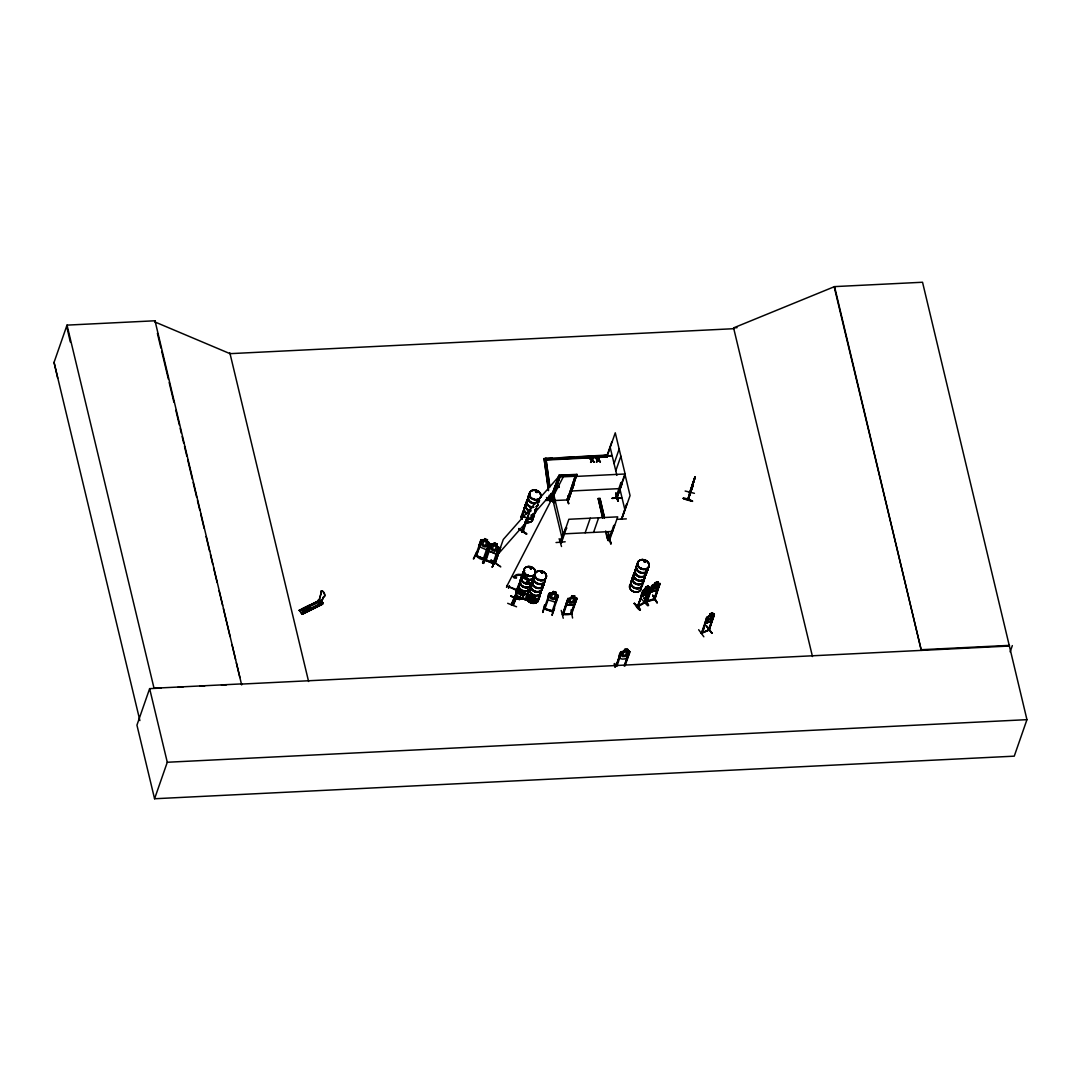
<?xml version="1.0" encoding="UTF-8"?>
<svg xmlns="http://www.w3.org/2000/svg" width="1081" height="1081" viewBox="0 0 1081 1081"><rect width="100%" height="100%" fill="white"/><g stroke="black" fill="none" stroke-linecap="round" stroke-linejoin="round"><path stroke-width="1.5" d="M644.019 603.225L649.438 588.037L644.654 602.874M644.411 602.076L644.073 602.766L644.546 602.103M644.749 602.374L637.209 606.644L638.331 605.968M310.288 607.927L310.152 607.117M556.026 542.54L565.187 541.784M647.411 600.82L646.438 601.887L652.221 586.78L647.465 601.131M654.775 599.428L646.641 601.874M654.964 598.847L646.303 601.631L651.789 585.848L652.897 584.929L651.681 585.821L649.992 590.618L650.397 592.266L656.816 590.334L659.815 583.443M622.075 483.991L616.643 498.638L624.845 474.005L575.984 476.424L567.822 499.963L568.633 499.841L576.916 474.356L558.999 475.248L549.945 500.8L550.445 499.814L551.837 500.098M616.765 497.99C618.008 497.233 613.913 497.274 617.129 496.611M517.38 592.388L516.637 591.929M688.327 499.098L693.38 484.41M688.556 498.584L687.786 499.665L694.921 476.91M690.151 492.017L689.705 493.193L689.516 492.504M612.387 498.3L621.278 497.733M621.548 497.8L612.346 498.233M709.379 629.561L701.218 633.155L702.272 632.25M709.19 629.264L708.271 630.061M709.001 629.791L708.339 629.561L709.109 629.304M709.19 630.088L714.338 614.17L713.69 613.792C710.109 616.954 714.068 609.927 711.906 614.724M495.355 562.147L495.057 562.971L503.287 539.446L530.785 508.3L521.826 532.19L522.339 531.595M522.636 531.244L522.015 531.649L522.704 531.095M550.094 500.706L550.432 499.449M321.584 600.887L321.665 600.131M321.3 599.604L321.706 600.577M617.197 519.285L626.345 518.88M616.535 498.233L625.237 474.424L615.265 432.805L606.914 456.966M694.394 479.302L693.759 481.464M533.055 498.76L533.987 498.773L533.109 499.044M535.5 491.76L536.595 492.26M536.933 492.125L537.108 491.841M527.542 575.106L528.339 574.876L527.555 575.214M528.163 575.619L528.258 574.835M530.433 567.89L530.663 568.66M530.555 568.565L531.568 568.471L531.041 567.728M538.527 579.335L539.473 579.402M541.162 572.268L542.338 573.254M542.797 572.984L541.338 572.011M641.263 568.147L642.1 568.579M641.263 568.093L641.79 568.809M644.465 561.782L644.073 561.066M644.425 561.904L645.303 561.417L644.208 560.769M645.208 562.12L644.871 560.836M685.151 491.031L694.434 493.314M690.097 491.841L687.786 499.49M688.192 499.611L695.286 476.694L694.597 479.086M691.597 488.707L691.056 489.72L695.056 476.843M691.151 489.747L693.434 481.342M692.583 484.815L693.137 482.558M692.435 501.408C685.084 496.625 675.855 497.463 692.462 501.327M551.878 499.922L552.04 500.611L567.295 499.949L575.551 475.478L560.039 476.248L553.391 495.328M320.733 603.32L323.57 596.766A3.175 1.527 63.4 0 0 324.476 594.185A3.175 1.527 63.4 0 0 321.827 590.942A3.175 1.527 63.4 0 0 320.935 593.523L318.868 601.036L320.895 603.239L323.732 596.685A3.175 1.527 63.4 0 0 324.624 594.104A3.175 1.527 63.4 0 0 321.989 590.875A3.175 1.527 63.4 0 0 321.084 593.455L319.017 600.955M693.462 482.68L694.07 480.91M654.816 598.59L653.735 599.333M647.357 600.968L654.735 598.617M544.959 605.144L542.932 612.211M544.081 608.468L553.094 610.914L552.999 611.846L543.973 608.752L552.904 611.805L558.418 595.78L557.62 594.888M544.256 608.562L545.162 608.535M555.148 602.009L556.647 600.55L555.175 602.171L548.175 599.901C547.445 597.725 547.77 592.861 550.742 592.739L557.688 594.834M549.972 594.442L549.148 594.185L549.972 594.442L544.783 609.306M552.661 593.266L551.04 593.496L549.864 596.847L550.864 598.752L553.648 599.617L555.648 598.644L556.81 595.293L555.526 594.226M556.269 592.402L553.269 591.55L552.634 593.347L553.283 591.483L556.269 592.402L555.512 594.307M557.242 596.698L557.999 597.212L557.242 596.698L552.013 611.576L553.148 610.995M554.607 608.225L551.986 615.359L554.256 607.792M692.543 484.058L693.245 481.504M515.191 595.82L530.041 600.766L515.326 595.509M516.853 590.915A5.959 4.743 19.2 0 0 517.353 596.847A5.959 4.743 19.2 0 0 524.339 598.793A5.946 4.716 19.2 0 1 517.367 596.82A5.959 4.743 19.2 0 1 516.894 590.78A5.946 4.716 19.2 0 0 517.367 596.82A5.959 4.743 19.2 0 0 524.38 598.658A5.946 4.716 19.2 0 1 517.448 596.604A5.946 4.716 19.2 0 1 516.948 590.699L535.649 597.928C537.135 600.306 531.217 603.387 534.163 602.185L534.595 600.955L537.473 602.185L538.135 600.306L517.11 590.334L531.73 595.901L531.46 596.631L516.15 590.442L516.529 589.402L518.718 590.28L518.34 591.307L509.043 586.861M517.191 590.172L513.772 601.995M516.367 595.374L516.069 596.144M517.785 591.199L518.083 590.429L517.772 591.239M558.999 475.248L550.418 500.233L550.932 501.273L550.459 500.219M553.445 493.882L552.959 493.206L551.08 500.827M607.13 456.466L606.887 455.047L545.662 458.52L552.256 458.195M509.029 586.807L518.718 590.28M57.712 378.174L54.05 362.378L67.022 325.124L155.015 320.773L241.658 684.935M155.015 320.773L154.651 321.841L230.037 353.663L733.904 328.692L733.702 327.84L834.546 286.614L922.539 282.249L1026.95 719.662L1014.248 756.16L154.569 798.751L136.936 725.135L149.637 688.638L161.326 688.057M154.569 798.751L167.285 762.254L149.637 688.638M320.557 603.441L320.449 604.657L317.652 601.225L317.976 600.266L320.3 604.198L322.624 602.414L322.665 604.103L302.342 614.211L322.651 604.09M322.152 600.644L321.598 602.239M320.3 604.198L322.624 602.414M473.883 558.796L477.059 551.932M476.221 556.161L481.315 541.567L480.626 540.986L481.423 541.324L476.316 556.202C474.046 553.053 479.248 560.553 483.977 559.499M487.869 548.351L486.355 549.756L479.599 546.878L479.234 544.675L480.95 539.77L488.882 542.432L489.585 543.459L484.112 559.526M475.505 555.904L481.045 539.838M482.194 539.581L484.085 540.541L484.68 538.568L487.558 539.797L486.774 541.689L488.044 542.824L486.869 546.175L484.937 547L482.248 545.864L481.315 543.811L482.477 540.459L484.126 540.473L484.747 538.676M484.072 559.134L483.639 558.377L483.193 559.215L488.423 544.311L489.22 544.648L488.423 544.311M487.774 548.31L489.477 543.446M485.896 555.675L486.788 556.256L483.423 563.431L485.95 555.702L482.545 562.836L485.923 555.985M490.693 544.175L485.153 560.269L490.612 544.108L491.841 543.905L490.612 544.108M491.085 545.648L490.179 545.554L491.085 545.648L485.937 560.553L485.301 559.35M493.747 544.878L494.328 542.905L497.206 544.121L496.584 545.919M494.409 543L493.787 544.797L492.139 544.783L490.963 548.135L491.909 550.188L494.585 551.324L496.53 550.513L497.692 547.148L496.463 545.946M491.004 560.269C505.84 570.025 502.111 568.133 491.112 559.999M496.436 546.013L497.206 544.121M498.084 548.635L498.868 548.972L498.084 548.635L492.963 563.552M493.098 563.242L492.909 563.201M495.598 560.026L492.341 566.89M491.814 543.973L499.233 547.797L493.76 563.85L493.963 563.012L493.125 563.052M497.436 552.634L499.125 547.77M495.598 562.417L500.395 547.608L495.166 562.917M495.057 562.971L500.395 547.608M549.918 486.909L545.891 458.574L544.081 458.533L548.418 490.666M545.891 458.574L549.513 485.707M545.81 458.074L546.013 460.047L607.103 457.02M521.826 532.19L526.42 519.083M527.433 517.002L522.285 532.298M522.15 532.298L531.136 507.894L558.634 476.748M523.096 531.352L528.501 516.232M523.001 531.352L523.663 530.231M518.853 528.717L526.731 533.879L518.948 528.46M507.678 603.306L516.556 606.779M510.759 595.982L519.677 599.428L510.759 596.009M546.013 500.462L553.661 500.233M517.515 591.185L513.988 601.995L517.583 591.78L516.596 591.388L513.11 601.698M512.705 605.225L515.705 597.969L512.772 604.968M549.675 500.625L550.324 499.503M550.864 493.585L551.648 500.706L549.851 500.665L555.269 485.437M550.607 501.287L553.269 493.179M553.486 495.355L560.134 476.235L575.43 475.545M552.04 500.611L560.134 476.235L575.376 475.572L567.295 499.949M558.188 486.599L559.039 487.126M516.286 595.536L515.232 595.726L529.771 601.495L530.041 600.766M567.917 499.922L576.916 474.356M573.646 484.977L572.822 485.018L573.646 484.977L568.687 499.895M573.714 485.247L568.457 499.544M539.919 595.428A5.959 4.729 19.2 0 1 535.271 599.32L534.771 597.023M567.039 498.963L568.647 503.665L567.566 498.679M538.014 600.333L537.392 602.076L534.487 600.928M561.512 546.5L559.134 538.689M562.755 534.122L560.526 541.392M562.579 535.5L560.607 541.054M560.188 541.338L560.404 542.203L563.201 534.041L553.229 492.409M589.591 458.276L591.618 460.29L589.591 458.276L591.902 459.83L593.51 457.776L592.361 460.222L594.347 462.209L592.361 460.222M560.526 542.473L565.701 527.866L566.593 528.096L565.701 527.866M590.334 458.236L591.902 459.83M566.525 527.825L561.431 542.77L560.62 542.784L560.877 541.851M561.607 542.689L561.539 542.419M590.591 462.398L591.712 459.979M594.455 461.911L592.172 460.384L594.347 462.209M595.536 457.979L597.563 459.993L595.536 457.979L597.847 459.533L598.766 457.52L597.847 459.533M596.28 457.939L597.955 459.236M544.284 608.225L543.973 609.103L549.54 593.037M598.009 460.384L596.536 462.1L598.117 460.087L600.293 461.911L598.117 460.087M600.293 461.911L598.415 459.628L600.401 461.614M602.333 456.452L611.589 455.642M552.175 611.616L552.459 610.724M606.887 455.047L603.428 455.655M606.698 456.371L611.86 441.697M611.576 455.614L607.076 456.182L607.292 456.952M585.159 532.811L590.253 518.204M604.576 517.61L599.969 498.409L598.185 498.49L602.63 518.15M599.969 498.409L604.414 518.069M563.228 618.251L561.242 610.4M614.076 463.641L619.156 449.047M567.971 598.442L562.485 614.481L563.498 614.494L562.701 613.981M567.66 599.874L568.498 599.86L567.62 599.604L562.701 614.548C567.971 615.048 571.849 614.278 571.849 613.508M568.444 599.59L563.336 614.535L563.647 613.657M593.564 532.393L598.644 517.785M571.146 597.82L571.754 595.942L574.795 595.969L574.052 597.82L575.335 598.306L574.16 601.658L572.146 603.13L569.322 603.184L568.322 601.766L569.484 598.415L571.2 597.793M571.227 597.874L571.754 595.942M615.792 470.803L620.872 456.196M574.173 597.766L574.66 595.942M571.025 609.954L572.592 618.035M575.2 603.157L576.957 598.266L571.538 614.386L570.633 614.049L575.808 599.455L576.646 599.442L570.984 613.859M571.619 614.305L571.741 613.508M621.332 497.868L612.265 498.152M615.913 493.382L618.21 501.206L615.927 493.125M615.954 497.544L620.859 482.653L621.98 482.585L616.643 498.598M608.022 532.014C612.886 543.716 606.427 543.243 606.252 532.109M608.819 540.392L613.738 525.488L614.562 525.447L608.63 540.365L609.643 540.311L608.806 539.838M609.765 539.5L611.076 544.04L609.508 537.77M609.468 540.405L617.724 516.853L568.849 519.272L560.782 542.77M610.684 543.77L609.144 536.217M626.575 504.124L621.534 519.096L626.885 504.097M633.993 603.576C645.222 610.86 639.182 613.684 634.452 603.103M629.156 651.113L620.805 651.802C616.683 657.532 620.372 660.626 626.669 658.356L629.885 651.654L626.98 651.208L627.723 649.357L627.102 651.154M615.967 666.126L620.899 651.829M616.021 666.396L620.548 652.992L621.426 653.248L620.602 653.262M642.655 590.834L640.911 595.672M637.412 606.873L643.019 591.631L637.466 606.9L644.519 602.941M616.859 666.382L621.372 652.978M643.019 591.631L637.817 606.319M647.654 605.738L641.682 599.266M645.884 587.186L648.262 585.875L645.816 587.105L643.857 590.172L637.804 606.198M646.168 587.213L647.6 586.415M627.723 649.357L624.683 649.33L624.075 651.208L622.413 651.802L621.251 655.154L622.264 656.572L625.088 656.518L627.102 655.045L628.264 651.694L626.953 651.127M647.546 587.767L648.208 585.794M644.195 598.023C657.275 620.683 634.682 582.997 648.573 605.157M649.654 588.267L643.884 603.293L649.181 586.672M624.169 665.977L628.737 652.843L629.574 652.829L624.723 664.788M646.627 601.36L652.221 586.78M624.994 665.964L629.574 652.829M658.072 581.862L657.451 583.659L658.032 581.781L655.289 582.605L653.167 585.443L651.992 588.794L652.856 589.821L657.289 587.199L658.451 583.848L657.289 583.659M654.789 584.51L655.289 582.605M652.748 595.253L657.289 602.82L652.694 595.253M689.381 493.098L695.015 476.721M689.705 493.193L694.975 477.856M693.218 485.072L688.111 499.746L688.124 498.395M653.708 599.401L659.626 584.551L654.735 599.469L659.91 583.402L651.762 585.943M658.883 584.78L654.046 599.644M709.514 615.751L710.149 613.954L712.636 612.832L710.028 613.846L709.46 615.724L706.623 617.386L705.339 623.602L711.149 620.994M709.109 630.074L701.393 633.398L706.758 617.454L714.338 614.17L711.257 621.102L705.258 623.696L705.028 622.156M701.474 633.358L707.271 618.467L706.569 618.764M702.447 632.534L707.082 618.224M707.271 618.467L702.272 633.074M706.65 626.088L711.811 633.358M703.839 636.79L698.664 629.723M708.136 630.169L714 615.238L709.095 630.115M714.19 615.481L708.514 630.385M834.546 286.614L921.309 650.397L834.302 287.289M1010.14 651.87L1012.329 645.587M308.234 607.441L309.409 606.846M515.38 595.293L532.947 602.347M609.576 540.041L608.576 540.054L609.67 539.514M516.15 590.442L516.529 589.402M511.191 604.644L514.151 597.658M516.596 591.388L516.123 592.631L517.11 593.023L516.502 591.699M517.029 592.874L517.583 591.78M526.974 594.01C515.583 590.469 530.055 605.292 522.555 597.482M526.974 593.942L523.88 593.347M691.056 489.72L691.502 488.68M591.28 462.357L592.172 460.384M479.234 544.675L479.694 546.851M473.343 558.877L476.599 552.013M489.585 543.459L488.882 542.432M483.329 558.58L483.193 559.215M476.37 555.864L484.247 558.647M488.896 548.999L489.261 551.215L496.044 554.013L497.557 552.607L495.963 553.999M486.247 556.337L482.964 563.187M486.774 556.256L483.396 563.323M489.261 551.215L496.003 553.918M486.274 559.755L485.842 560.499M494.328 542.905L497.165 544.202M499.233 547.797L498.476 546.797M492.193 567.16L495.571 559.999M492.287 567.147L495.584 560.309M596.536 462.1L597.658 459.695M598.306 459.925L599.455 457.493L598.658 457.831M523.447 530.947L522.691 531.176M549.716 500.53L550.729 499.692M526.663 533.906L518.718 528.731M507.584 584.726L564.066 475.343M646.762 593.996L641.182 596.928L646.762 593.996L648.127 591.807M537.014 492.544L536.906 491.774M533.257 498.706L533.946 498.665M530.514 567.768L531.163 568.944M531.636 568.363L530.798 568.714M527.569 574.997L528.312 575.187M542.054 573.119L542.23 571.957M711.257 621.102L712.663 618.981M634.304 603.401L640.236 610.089M568.011 499.044L568.565 499.571M615.778 497.246L616.886 497.192L615.886 497.544M609.522 540.338L608.725 540.365M652.856 584.875L654.235 584.497L657.086 589.807L650.303 592.131L656.775 590.253L658.288 588.294M641.06 596.685L647.924 587.375M562.877 614.022L563.647 614.076M562.431 614.197L571.444 613.954M570.917 613.522L571.646 613.467M567.241 499.327L568.214 499.287M575.173 603.076L573.673 604.82L566.633 605.103L573.741 604.968L575.295 603.171M628.223 656.559L626.669 658.356M500.665 547.783L499.922 548.135M549.999 500.746L550.702 499.625M498.206 554.04L525.704 522.907M526.055 522.488L553.553 491.342M513.218 601.117L514.205 601.428L513.353 601.117M643.722 589.834L642.655 590.929L649.262 586.767M550.486 500.314L551.026 500.841M550.932 501.165L550.864 500.233M533.284 498.665L533.609 499.125M574.943 476.951L574.822 477.316M568.187 495.801L568.403 495.733M545 608.752L552.188 611.035M558.512 486.747L558.215 487.558M558.364 487.153L559.08 486.977M709.46 615.724L707.974 616.819L706.812 620.17L707.582 621.062L711.744 618.048L712.92 614.697L711.852 614.643M511.597 604.752L514.678 597.563L511.678 604.536M638.141 605.806L643.763 602.658M653.91 598.806L654.64 599.117M567.89 598.509L576.214 597.644M627.602 649.411L624.777 649.465L624.156 651.262L620.805 651.802M299.423 610.481L319.706 600.198M319.692 600.333L299.207 610.373M319.773 600.604L299.505 610.751L319.949 600.806M299.748 611.049L320.017 600.901M318.787 601.725L299.694 610.981L318.949 602.076M301.829 613.576L301.41 613.035L320.233 603.617M302.248 613.9L301.45 613.103L322.841 602.671M303.221 612.778L322.07 603.401M321.962 603.09L322.516 603.617L301.964 613.724L322.516 603.617L320.314 601.077M535.811 491.274L535.906 492.071M541.122 572.444L542.419 572.903M534.514 600.86L533.244 601.374L527.812 599.225L525.785 597.401L526.379 595.726L529.014 595.753M475.464 555.553L484.112 559.215M476.37 555.648L475.532 555.256M485.112 559.877L493.787 563.579L485.328 559.728M558.093 486.058L558.904 486.153L558.134 486.558M309.936 608.292L308.909 608.279M651.613 587.267L652.37 587.037M659.032 585.037L659.775 584.807M614.724 666.95L614.711 663.518L615.265 666.666M567.822 499.571L568.728 499.354M616.724 497.53L621.751 482.869L620.859 482.653M549.526 593.104L550.729 592.82M562.66 613.616L570.782 614.319M536.811 492.517L535.595 491.706M530.568 567.593L530.163 568.538M644.357 561.053L645.154 561.471M706.623 626.304L712.122 633.263L706.609 626.088M647.478 587.699L648.465 587.632L645.6 593.077L643.371 594.307L642.682 593.537M606.9 456.047L611.387 455.506M553.513 499.827L545.864 500.233L553.661 500.084M568.849 499.03L567.903 499.368M621.426 497.665L612.157 498.449M621.602 518.299L621.534 519.056M737.053 327.678L733.58 327.84L812.466 656.518M560.512 457.79L573.714 457.128M581.97 456.723L595.185 456.074M546.175 459.587L607.252 456.56M559.08 475.586L576.997 474.708M576.714 474.856L559.269 475.721L550.77 500.503M570.903 491.017L619.764 488.598M563.769 533.865L612.63 531.447M608.171 540.108L609.941 540.027M921.553 649.708L1009.546 645.357M242.022 683.881L154.029 688.232L67.022 325.124M178.014 687.232L183.027 686.989M199.715 686.151L204.728 685.908M221.416 685.084L226.429 684.827M241.455 684.084L1009.303 646.033M167.285 762.254L1026.95 719.662M560.282 476.924L575.538 476.262M652.681 595.482L656.951 602.887M614.116 663.829L615.238 666.95M551.81 500.246L549.999 500.219L549.297 495.206M542.757 612.441L544.486 605.076M516.921 592.942L516.286 592.577M536.23 491.152L536.906 491.342M644.803 562.134L644.006 561.823M530.798 567.552L531.474 567.741M299.14 610.279L302.396 614.238M301.95 613.697L299.518 610.143L299.572 610.819M617.792 501.179L615.873 493.125M493.571 563.809L485.085 560.147M621.913 518.731L630.061 495.584L625.075 474.775M516.515 591.577L517.488 591.969M535.068 599.252L537.987 600.401M516.299 592.185L517.286 592.577M510.691 596.185L519.569 599.685M486.774 541.689L488.788 542.554M476.559 555.58L483.423 558.647M486.22 559.904L493.044 562.823M309.909 607.09L308.693 606.765L308.301 607.887M548.04 498.003L554.58 502.314M547.878 498.044L554.377 502.53M546.459 497.49L554.296 502.638M518.61 529.014L526.447 534.203M568.079 496.476L568.255 495.625M576.146 597.698L576.97 598.347M629.074 651.086L629.885 651.654M308.49 607.941L309.882 608.441L310.288 607.319M308.626 608.279L308.288 607.508M536.784 508.367L536.811 508.394A5.959 4.743 19.2 0 1 535.081 510.232M641.101 597.009L640.992 595.631M320.746 601.198L322.354 603.171M708.447 630.034L702.393 632.642M621.656 482.612L621.832 483.315M567.444 498.909L568.647 503.665M610.184 447.399L616.873 475.356M619.994 489.369L624.98 510.178M608.252 534.082L609.792 540.473M598.185 498.49L602.793 517.704M605.698 530.96L608.008 540.568M551.959 496.071L561.931 537.689M229.834 352.811L308.598 681.489M157.394 333.313L160.934 348.055M161.718 351.339L168.393 379.201M169.177 382.485L173.892 402.159M175.865 410.348L179.392 425.103M180.176 428.373L181.351 433.292M182.149 436.575L183.716 443.129M184.5 446.412L186.851 456.25M187.648 459.52L192.35 479.194M193.148 482.477L196.674 497.219M197.458 500.503L199.823 510.34M200.607 513.61L204.133 528.366M206.106 536.568L209.633 551.31M210.43 554.594L212.781 564.431M213.565 567.714L217.105 582.456M219.065 590.658L222.605 605.414M223.389 608.684L230.064 636.547M232.023 644.749L235.563 659.505M236.347 662.775L239.887 677.53M54.05 362.378L139.881 720.581M566.295 603.239L566.728 605.036L566.214 603.333M66.657 326.192L70.306 341.988M544.081 458.533L548.58 490.206M549.378 497.341L549.851 500.665M537.852 505.097A5.946 4.716 19.2 0 1 536.19 506.975M531.974 507.678A5.946 4.716 19.2 0 1 526.825 503.827A5.946 4.716 19.2 0 1 528.474 498.854M538.027 504.895A6.04 4.797 19.2 0 1 536.338 506.813M532.055 507.516A6.04 4.797 19.2 0 1 526.825 503.611A6.04 4.797 19.2 0 1 528.487 498.544M529.312 510.637A5.946 4.716 19.2 0 1 527.298 502.233A5.959 4.743 19.2 0 0 529.312 510.651A5.932 4.716 19.2 0 1 527.298 502.26M536.757 508.246A5.946 4.716 19.2 0 1 535.095 510.124M530.879 510.827A5.946 4.716 19.2 0 1 525.731 506.975A5.946 4.716 19.2 0 1 527.379 501.989A5.959 4.743 19.2 0 0 525.677 507.07A5.959 4.743 19.2 0 0 530.852 510.935M539.419 500.868A6.04 4.797 19.2 0 1 537.743 502.787M535 503.584A6.04 4.797 19.2 0 1 528.92 500.8A6.04 4.797 19.2 0 1 528.879 495.368M538.095 504.422A5.959 4.729 19.2 0 1 536.433 506.313M533.73 507.111A5.959 4.729 19.2 0 1 527.731 504.368A5.959 4.729 19.2 0 1 527.704 498.99M539.27 501.071A5.959 4.729 19.2 0 1 537.608 502.962M534.906 503.76A5.959 4.729 19.2 0 1 528.906 501.016A5.959 4.729 19.2 0 1 528.866 495.639M538.095 504.692A6.04 4.797 19.2 0 1 536.406 506.597M533.663 507.408A6.04 4.797 19.2 0 1 527.19 504.03A6.04 4.797 19.2 0 1 528.568 498.341M539.5 500.665A6.04 4.797 19.2 0 1 537.811 502.57M535.068 503.381A6.04 4.797 19.2 0 1 528.987 500.598A6.04 4.797 19.2 0 1 528.96 495.152M539.487 500.395A5.946 4.716 19.2 0 1 537.825 502.273M536.568 502.827A5.946 4.716 19.2 0 1 529.15 500.327A5.946 4.716 19.2 0 1 530.109 494.139M534.041 514.11A5.946 4.716 19.2 0 1 527.987 519.164M523.974 517.069A5.946 4.716 19.2 0 1 523.474 511.164M534.217 513.867A6.04 4.797 19.2 0 1 528.055 519.002M523.988 516.88A6.04 4.797 19.2 0 1 523.488 510.867M535 510.367A5.932 4.716 19.2 0 0 536.662 508.502A5.959 4.743 19.2 0 1 534.973 510.529M532.947 517.259A5.946 4.716 19.2 0 1 525.393 521.893M522.028 519.069A5.946 4.716 19.2 0 1 522.38 514.299M532.933 517.34A5.959 4.743 19.2 0 1 525.352 521.988M522.339 514.38A5.959 4.743 19.2 0 0 521.974 519.164A5.946 4.716 19.2 0 1 522.312 514.529A5.959 4.743 19.2 0 0 521.934 519.299M535.608 509.84A6.04 4.797 19.2 0 1 532.46 514.826M526.555 513.826A6.04 4.797 19.2 0 1 525.893 506.003M534.284 513.434A5.959 4.729 19.2 0 1 528.217 518.488M525.352 517.367A5.959 4.729 19.2 0 1 523.704 510.475M535.554 511.354A5.959 4.729 19.2 0 1 530.906 515.232M526.515 514.002A5.959 4.729 19.2 0 1 524.866 507.124M534.284 513.664A6.04 4.797 19.2 0 1 528.136 518.799M525.231 517.65A6.04 4.797 19.2 0 1 523.555 510.664M529.258 510.813A5.959 4.743 19.2 0 1 527.231 502.368M535.69 509.637A6.04 4.797 19.2 0 1 532.528 514.624M526.636 513.624A6.04 4.797 19.2 0 1 525.974 505.8M535.676 509.408A5.946 4.716 19.2 0 1 532.568 514.313M526.758 513.326A5.946 4.716 19.2 0 1 526.109 505.624M536.554 508.84A5.946 4.716 19.2 0 1 534.892 510.718M529.19 511.002A5.946 4.716 19.2 0 1 527.163 502.597M645.735 570.957A5.946 4.716 19.2 0 1 643.573 576.957A5.946 4.716 19.2 0 1 635.858 574.795A5.946 4.716 19.2 0 1 636.668 568.43M645.898 570.7A6.04 4.797 19.2 0 1 640.249 577.105A6.04 4.797 19.2 0 1 635.682 568.971M644.56 574.349A5.946 4.716 19.2 0 1 642.398 580.348A5.946 4.716 19.2 0 1 634.682 578.186A5.946 4.716 19.2 0 1 635.493 571.808M647.803 567.944A6.04 4.797 19.2 0 1 640.141 572.646A6.04 4.797 19.2 0 1 638.087 564.093M646.479 571.538A5.959 4.729 19.2 0 1 639.655 576.416A5.959 4.729 19.2 0 1 635.898 568.579M647.654 568.187A5.959 4.729 19.2 0 1 640.087 572.822A5.959 4.729 19.2 0 1 638.06 564.39M646.479 571.768A6.04 4.797 19.2 0 1 639.56 576.714A6.04 4.797 19.2 0 1 635.75 568.768M647.884 567.741A6.04 4.797 19.2 0 1 640.209 572.444A6.04 4.797 19.2 0 1 638.168 563.89M647.87 567.511A5.946 4.716 19.2 0 1 640.33 572.133A5.946 4.716 19.2 0 1 638.303 563.728M644.519 574.497A5.959 4.743 19.2 0 1 642.357 580.524A5.959 4.743 19.2 0 1 634.601 578.349A5.959 4.743 19.2 0 1 635.425 571.957M642.236 583.686A5.946 4.716 19.2 0 1 635.425 588.564A5.946 4.716 19.2 0 1 631.682 580.74M642.519 584.74A6.04 4.797 19.2 0 1 634.736 588.159A6.04 4.797 19.2 0 1 631.682 580.456M641.249 588.105A5.946 4.716 19.2 0 1 633.588 591.469A5.946 4.716 19.2 0 1 630.588 583.875M644.925 575.957A5.946 4.716 19.2 0 1 638.871 580.997A5.946 4.716 19.2 0 1 633.709 574.052M634.371 572.998A5.946 4.716 19.2 0 1 635.371 572.173M643.817 579.43A6.04 4.797 19.2 0 1 636.141 584.132A6.04 4.797 19.2 0 1 634.101 575.578M642.587 584.28A5.959 4.729 19.2 0 1 634.209 587.334A5.959 4.729 19.2 0 1 632.898 579.227M643.763 580.929A5.959 4.729 19.2 0 1 635.385 583.983A5.959 4.729 19.2 0 1 634.074 575.876M642.587 584.524A6.04 4.797 19.2 0 1 634.101 587.618A6.04 4.797 19.2 0 1 632.763 579.402M643.884 579.213A6.04 4.797 19.2 0 1 636.223 583.916A6.04 4.797 19.2 0 1 634.169 575.376M643.871 578.984A5.946 4.716 19.2 0 1 636.331 583.618A5.946 4.716 19.2 0 1 634.317 575.2M532.703 580.294A5.946 4.716 19.2 0 1 524.353 583.335A5.946 4.716 19.2 0 1 523.042 575.241M532.879 580.078A6.04 4.797 19.2 0 1 524.393 583.159A6.04 4.797 19.2 0 1 523.055 574.943M531.541 583.659A5.946 4.716 19.2 0 1 523.177 586.699A5.946 4.716 19.2 0 1 521.866 578.605M531.325 584.632A5.946 4.716 19.2 0 1 522.596 586.091A5.946 4.716 19.2 0 1 521.947 578.389M533.987 577.268A6.04 4.797 19.2 0 1 525.798 579.132A6.04 4.797 19.2 0 1 523.447 571.754M532.96 579.619A5.959 4.729 19.2 0 1 525.285 582.983A5.959 4.729 19.2 0 1 522.272 575.389M532.96 579.862A6.04 4.797 19.2 0 1 524.461 582.956A6.04 4.797 19.2 0 1 523.136 574.741M534.068 577.051A6.04 4.797 19.2 0 1 525.19 578.524A6.04 4.797 19.2 0 1 524.528 570.7M534.055 576.781A5.946 4.716 19.2 0 1 525.325 578.24A5.946 4.716 19.2 0 1 524.677 570.538M533.838 577.47A5.959 4.729 19.2 0 1 525.744 579.308A5.959 4.729 19.2 0 1 523.434 572.038M527.92 593.834A6.04 4.797 19.2 0 1 526.906 594.685M517.691 592.104A6.04 4.797 19.2 0 0 524.163 595.482A5.946 4.716 19.2 0 1 517.691 592.32M517.191 590.834A6.04 4.797 19.2 0 1 518.042 587.267M528.771 590.267A6.04 4.797 19.2 0 1 528.879 591.55M527.758 594.023A5.946 4.716 19.2 0 1 526.758 594.847M517.191 591.064A5.946 4.716 19.2 0 1 518.042 587.551M528.109 589.253A5.946 4.716 19.2 0 1 528.717 591.766M529.312 589.807A6.04 4.797 19.2 0 1 520.501 589.753A6.04 4.797 19.2 0 1 520.461 582.389M530.285 587.524A6.04 4.797 19.2 0 1 529.987 588.74M528.852 589.834A5.959 4.729 19.2 0 1 527.001 594.185M524.299 594.982A5.959 4.729 19.2 0 1 518.299 592.239A5.959 4.729 19.2 0 1 518.272 586.875M527.987 593.631A6.04 4.797 19.2 0 1 526.974 594.469M524.231 595.28A6.04 4.797 19.2 0 1 517.758 591.902M517.259 590.631A6.04 4.797 19.2 0 1 518.123 587.064M528.852 590.064A6.04 4.797 19.2 0 1 528.96 591.348M530.366 587.321A6.04 4.797 19.2 0 1 521.866 590.402A6.04 4.797 19.2 0 1 520.529 582.186M530.352 587.064A5.946 4.716 19.2 0 1 521.988 590.104A5.946 4.716 19.2 0 1 520.677 582.024M531.501 583.835A5.959 4.743 19.2 0 1 523.109 586.888A5.959 4.743 19.2 0 1 521.799 578.767M529.163 589.996A5.959 4.729 19.2 0 1 520.474 589.942A5.959 4.729 19.2 0 1 520.434 582.686M530.122 587.74A5.959 4.729 19.2 0 1 529.839 588.942M531.703 584.159A5.932 4.716 19.2 0 0 531.041 585.213A5.932 4.716 19.2 0 1 522.393 586.672A5.932 4.716 19.2 0 1 521.745 578.984M543.567 583.362A5.946 4.716 19.2 0 1 536.757 588.24A5.946 4.716 19.2 0 1 533.001 580.402M543.743 583.118A6.04 4.797 19.2 0 1 536.825 588.078A6.04 4.797 19.2 0 1 533.014 580.119M541.892 585.483A5.946 4.716 19.2 0 1 539.73 591.483A5.946 4.716 19.2 0 1 532.014 589.321A5.946 4.716 19.2 0 1 532.825 582.943M541.973 585.253A5.946 4.716 19.2 0 1 536.419 591.55A5.946 4.716 19.2 0 1 531.906 583.551M541.959 585.348A5.959 4.743 19.2 0 1 539.784 591.375A5.959 4.743 19.2 0 1 532.041 589.199A5.959 4.743 19.2 0 1 532.852 582.808M545.243 580.375A6.04 4.797 19.2 0 1 538.216 584.051A6.04 4.797 19.2 0 1 533.73 577.159M543.811 582.686A5.959 4.729 19.2 0 1 536.987 587.578A5.959 4.729 19.2 0 1 533.23 579.727M544.973 579.335A5.959 4.729 19.2 0 1 538.906 584.389A5.959 4.729 19.2 0 1 533.73 577.43M543.811 582.916A6.04 4.797 19.2 0 1 536.892 587.875A6.04 4.797 19.2 0 1 533.082 579.916M545.324 580.173A6.04 4.797 19.2 0 1 538.297 583.848A6.04 4.797 19.2 0 1 533.811 576.957M545.31 579.929A5.946 4.716 19.2 0 1 538.392 583.537A5.946 4.716 19.2 0 1 533.973 576.754M539.568 594.847A5.946 4.716 19.2 0 1 535.027 599.982M539.743 594.604A6.04 4.797 19.2 0 1 535.122 599.82M528.15 595.172A6.04 4.797 19.2 0 1 528.041 593.888M527.487 600.023A5.946 4.716 19.2 0 0 534.595 603.266A5.959 4.743 19.2 0 0 538.419 598.212A5.946 4.716 19.2 0 1 534.595 603.266A5.959 4.743 19.2 0 1 527.46 600.036A5.959 4.743 19.2 0 0 534.636 603.157A5.959 4.743 19.2 0 0 538.46 598.077M538.473 597.982A5.946 4.716 19.2 0 1 534.663 603.049A5.946 4.716 19.2 0 1 527.555 599.793M531.041 585.199A5.946 4.716 19.2 0 1 531.703 584.145M542.351 586.888A5.959 4.743 19.2 0 1 534.784 591.537A5.959 4.743 19.2 0 1 532.757 583.091M541.149 590.577A6.04 4.797 19.2 0 1 533.474 595.28A6.04 4.797 19.2 0 1 531.433 586.726M528.379 594.726A5.959 4.729 19.2 0 1 529.231 591.212M541.095 592.077A5.959 4.729 19.2 0 1 534.919 595.874A5.959 4.729 19.2 0 1 529.447 590.104M529.731 588.902A5.959 4.729 19.2 0 1 530.406 587.848M539.919 595.685A6.04 4.797 19.2 0 1 535.203 599.617M528.217 594.969A6.04 4.797 19.2 0 1 528.406 592.469M541.203 590.131A5.946 4.716 19.2 0 1 533.663 594.766A5.946 4.716 19.2 0 1 531.636 586.361M527.339 595.915L529.839 598.171L526.474 598.604L530.339 598.779L533.365 601.171L531.149 598.658L534.325 598.239L530.609 598.05L527.339 595.915M506.557 587.24L507.421 585.118L506.557 587.24M508.529 588.023L509.381 585.902L508.529 588.023M683.368 498.436L692.556 500.976L683.381 498.395M545.067 608.508L544.797 609.36L545.067 608.508M301.572 609.103L304.315 612.724L301.572 609.103M302.95 608.427L305.68 612.049L302.95 608.427M305.004 607.387L307.747 611.008L305.004 607.387M306.828 606.482L309.571 610.103L306.828 606.482M308.896 605.455L311.625 609.076L308.896 605.455M483.923 541.068L482.748 544.419L485.437 545.567L486.599 542.216L483.923 541.068M485.126 539.176L486.639 540.514L485.126 539.176M493.571 545.392L492.409 548.743L495.084 549.891L496.26 546.54L493.571 545.392M494.787 543.5L496.301 544.838L494.787 543.5M528.704 596.644L528.123 598.32L533.555 600.468L534.136 598.793L528.704 596.644M536.46 600.05L536.081 601.131L537.054 601.509L537.419 600.441L536.46 600.05M552.526 593.955L551.364 597.32L554.148 598.185L555.323 594.834L552.526 593.955M553.756 592.023L555.35 593.172L553.756 592.023M570.998 598.388L569.822 601.739L572.66 601.698L573.822 598.334L570.998 598.388M572.227 596.293L574.052 596.253L572.227 596.293M645.046 589.523L643.871 592.874L646.1 591.645L647.262 588.294L645.046 589.523M623.926 651.775L622.764 655.127L625.588 655.072L626.75 651.721L623.926 651.775M625.156 649.667L626.98 649.64L625.156 649.667M654.532 585.024L653.356 588.388L655.91 587.618L657.086 584.267L654.532 585.024M655.721 582.794L657.356 582.308L655.721 582.794M709.258 616.265L708.082 619.616L710.474 618.589L711.636 615.238L709.258 616.265M710.406 613.994L711.947 613.332L710.406 613.994M516.042 598.401L513.11 605.401L516.069 598.415M516.475 577.754L514.299 578.105L512.88 576.335L514.11 576.822A8.013 4.865 23 0 1 523.163 575.173A8.013 4.865 23 0 1 529.014 582.727L530.258 583.213L527.974 583.524L526.433 581.7L527.663 582.186A6.689 4.054 23 0 0 522.785 575.889A6.689 4.054 23 0 0 515.232 577.268L516.475 577.754M650.478 592.185L650.167 590.726L650.397 592.266M535.014 510.367A5.946 4.716 19.2 0 0 536.676 508.475A5.959 4.743 19.2 0 1 535.027 510.367M530.785 497.503A5.946 4.716 19.2 0 0 540.662 497.017A5.946 4.716 19.2 0 0 533.987 489.977A5.959 4.743 19.2 0 0 530.771 497.53A5.959 4.743 19.2 0 0 540.635 497.165A5.959 4.743 19.2 0 0 533.973 489.963A5.946 4.716 19.2 0 0 530.785 497.503M530.663 497.855A5.946 4.716 19.2 0 0 540.541 497.355A5.946 4.716 19.2 0 0 533.865 490.315A5.946 4.716 19.2 0 0 530.663 497.855M533.933 490.098A5.959 4.743 19.2 0 0 530.73 497.652A5.959 4.743 19.2 0 0 540.689 497.03A5.959 4.743 19.2 0 0 533.933 490.098M525.312 522.109A5.946 4.716 19.2 0 0 532.865 517.475A5.959 4.743 19.2 0 1 525.312 522.137M638.993 567.079A5.946 4.716 19.2 0 0 648.87 566.593A5.946 4.716 19.2 0 0 642.182 559.553A5.959 4.743 19.2 0 0 638.966 567.106A5.959 4.743 19.2 0 0 648.83 566.755A5.959 4.743 19.2 0 0 642.128 559.674A5.959 4.743 19.2 0 0 638.925 567.241A5.959 4.729 19.2 0 0 648.87 566.62A5.959 4.743 19.2 0 0 642.168 559.539A5.959 4.729 19.2 0 0 638.979 567.106A5.959 4.743 19.2 0 0 648.884 566.62A5.959 4.729 19.2 0 0 642.168 559.553A5.946 4.716 19.2 0 0 638.993 567.079M642.479 580.105A5.946 4.716 19.2 0 0 644.641 574.106A5.959 4.743 19.2 0 1 642.465 580.213A5.959 4.743 19.2 0 1 634.709 578.038A5.959 4.743 19.2 0 1 635.533 571.646A5.946 4.716 19.2 0 0 634.763 577.943A5.946 4.716 19.2 0 0 642.479 580.105M638.871 567.43A5.946 4.716 19.2 0 0 648.749 566.944A5.946 4.716 19.2 0 0 642.06 559.904A5.946 4.716 19.2 0 0 638.871 567.43M634.25 591.956A5.946 4.716 19.2 0 0 641.06 587.078A5.959 4.743 19.2 0 1 634.25 591.956A5.959 4.743 19.2 0 1 630.48 584.091A5.946 4.716 19.2 0 0 634.25 591.956M525.352 573.889A5.946 4.716 19.2 0 0 535.23 573.403A5.946 4.716 19.2 0 0 528.555 566.363A5.946 4.716 19.2 0 0 525.352 573.889M525.231 574.241A5.946 4.716 19.2 0 0 535.109 573.754A5.946 4.716 19.2 0 0 528.433 566.714A5.946 4.716 19.2 0 0 525.231 574.241M523.218 586.578A5.959 4.743 19.2 0 0 531.609 583.524A5.959 4.743 19.2 0 1 523.218 586.591A5.959 4.743 19.2 0 1 521.893 578.47A5.959 4.743 19.2 0 0 523.218 586.578M525.285 574.052A5.959 4.743 19.2 0 0 535.203 573.552A5.959 4.743 19.2 0 0 528.501 566.485A5.959 4.743 19.2 0 0 525.285 574.052M536.325 578.227A5.946 4.716 19.2 0 0 546.202 577.74A5.946 4.716 19.2 0 0 539.514 570.7A5.959 4.743 19.2 0 0 536.298 578.254A5.959 4.743 19.2 0 0 546.162 577.903A5.959 4.743 19.2 0 0 539.5 570.7A5.946 4.716 19.2 0 0 536.325 578.227M536.203 578.578A5.946 4.716 19.2 0 0 546.081 578.092A5.946 4.716 19.2 0 0 539.392 571.052A5.946 4.716 19.2 0 0 536.203 578.578M539.46 570.836A5.959 4.743 19.2 0 0 536.257 578.389A5.959 4.743 19.2 0 0 546.216 577.767A5.959 4.743 19.2 0 0 539.46 570.836M536.973 592.239A5.946 4.716 19.2 0 0 542.257 587.105A5.932 4.716 19.2 0 1 536.96 592.239A5.932 4.716 19.2 0 1 530.757 586.415A5.946 4.716 19.2 0 0 536.973 592.239"/></g></svg>
